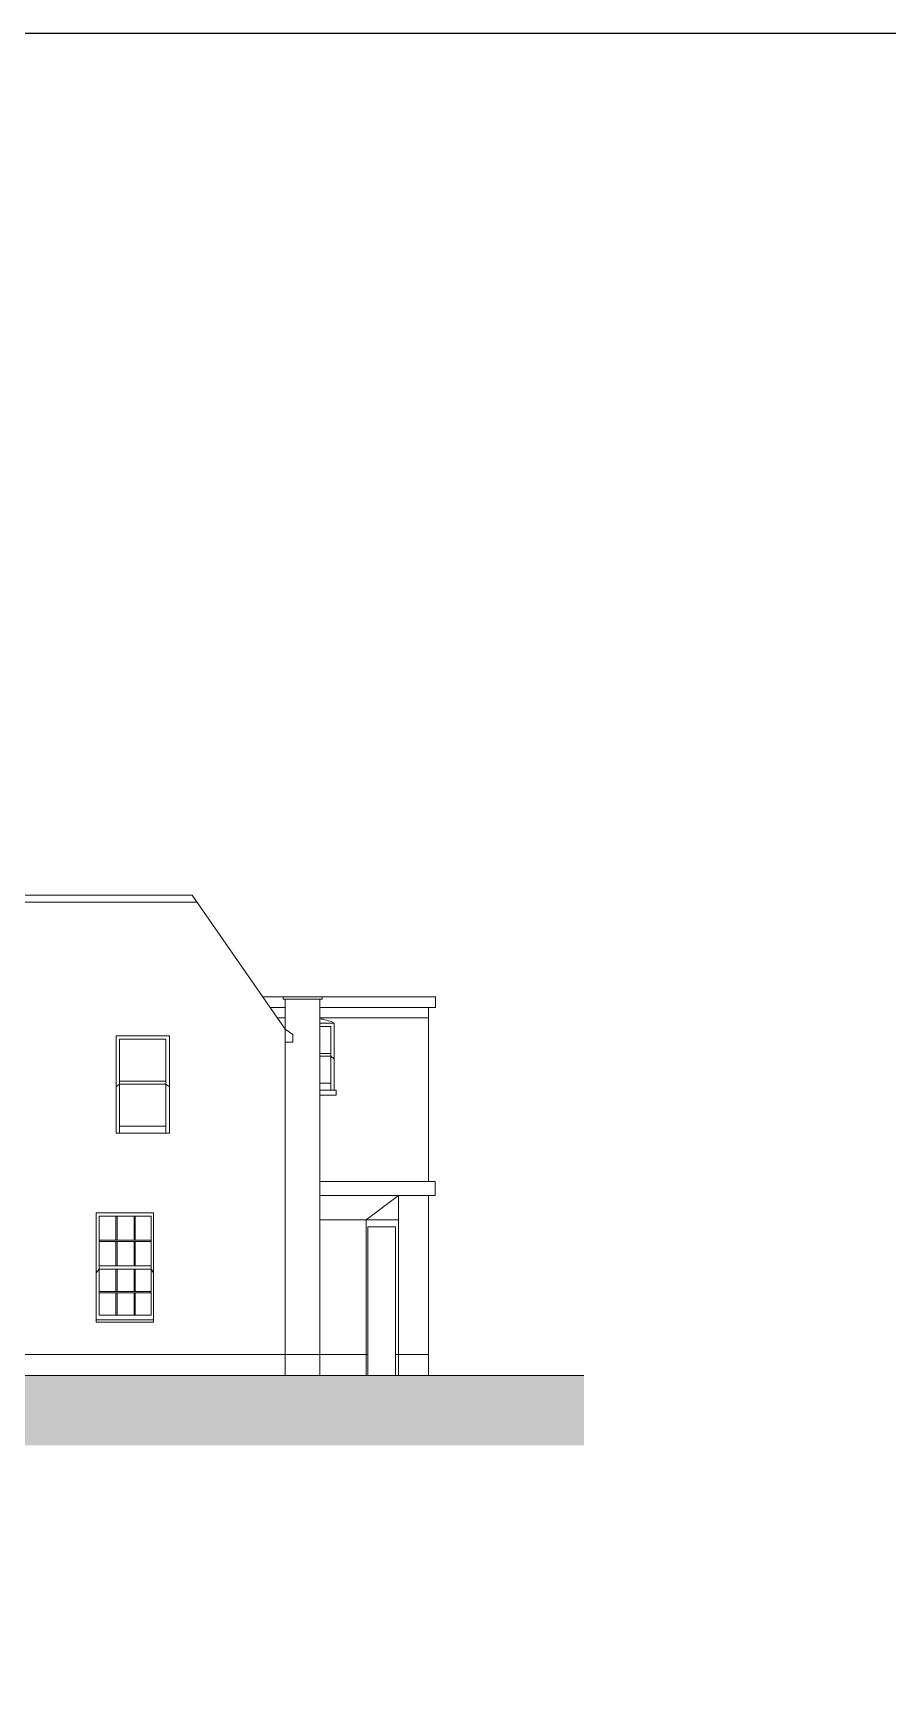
# Model space of a CAD drawing. Header units: millimetres. Extents: x -5841 to 140562, y 1006 to 102310.
# Drawn here: x 81146 to 93367, y 78721 to 102310 of the extents above; entities that cross this region are included whole.
import ezdxf

# ---------------------------------------------------------------- set-up
doc = ezdxf.new("R2010")
doc.units = ezdxf.units.MM
doc.header["$LTSCALE"] = 10
doc.layers.add('CONCEPT HOUSE', color=7, linetype='Continuous')
doc.layers.add('PDF17_0', color=7, linetype='Continuous')
doc.layers.add('PDF17_KD - WALL - LOADBEARING', color=7, linetype='Continuous', true_color=0x939598)

msp = doc.modelspace()

# ---------------------------------------------------------------- linework, layer by layer
at = {"layer": 'CONCEPT HOUSE', "color": 0, "ltscale": 10, "true_color": 0xf8d731}
msp.add_lwpolyline([(-5841.47283, 102310.01352), (128074.23084, 102310.01352), (128074.23084, 53269.17531), (-5841.47283, 53269.17531)], close=True, dxfattribs=at)
at = {"layer": 'PDF17_0', "lineweight": 0}
for p, q in [((78972.35029, 89991.28297), (83419.49599, 89991.28297)), ((83419.49599, 89991.28297), (84748.0262, 88076.45305)), ((84748.0262, 88076.45305), (84748.0262, 83130.32887))]:
    msp.add_line(p, q, dxfattribs=at)
for points in [[(78897.50352, 89891.48727), (83488.10553, 89891.48727)], [(84429.92741, 88538.00814), (86800.07519, 88538.00814), (86899.87089, 88538.00814), (86899.87089, 88388.3146), (85247.00468, 88388.3146)], [(85247.00468, 88506.82199), (85278.19083, 88506.82199), (85278.19083, 88538.00814), (84748.0262, 88538.00814), (84723.07727, 88538.00814), (84723.07727, 88506.82199), (84748.0262, 88506.82199)], [(85247.00468, 83130.32887), (85247.00468, 88506.82199), (84748.0262, 88506.82199), (84748.0262, 88057.74136)], [(84748.0262, 88388.3146), (84529.72311, 88388.3146)], [(84635.75604, 88238.62106), (84748.0262, 88238.62106)], [(86800.07519, 88388.3146), (86800.07519, 85899.65943), (85247.00468, 85899.65943)], [(85247.00468, 88238.62106), (86800.07519, 88238.62106)], [(85402.93545, 87203.24071), (85402.93545, 88113.87644), (85247.00468, 88113.87644)], [(82334.2178, 87845.6755), (82334.2178, 86591.99207)], [(82384.11565, 86591.99207), (82384.11565, 87932.99674), (83045.26213, 87932.99674), (83045.26213, 86591.99207)], [(83095.15998, 87982.89459), (82396.59011, 87982.89459)], [(82396.59011, 86591.99207), (83095.15998, 86591.99207), (83095.15998, 87845.6755)], [(85247.00468, 87727.16811), (85402.93545, 87727.16811)], [(85247.00468, 87689.74473), (85402.93545, 87689.74473), (85452.8333, 87646.08411)], [(82334.2178, 87253.13856), (82384.11565, 87290.56194), (83045.26213, 87290.56194), (83095.15998, 87253.13856)], [(82384.11565, 87334.22256), (83045.26213, 87334.22256)], [(85402.93545, 87303.03641), (85247.00468, 87303.03641)], [(85247.00468, 87203.24071), (85477.78222, 87203.24071), (85477.78222, 87134.63117), (85247.00468, 87134.63117)], [(83045.26213, 86691.78777), (82384.11565, 86691.78777)], [(86800.07519, 85700.06804), (86893.63366, 85700.06804), (86893.63366, 85899.65943), (86800.07519, 85899.65943)], [(64102.7916, 83729.10305), (64102.7916, 83130.32887), (86800.07519, 83130.32887), (86800.07519, 85700.06804), (85247.00468, 85700.06804)], [(86369.70625, 85350.7831), (85908.15116, 85350.7831), (86369.70625, 85700.06804), (86369.70625, 83130.32887)], [(82047.30517, 84059.67629), (82047.30517, 85450.5788), (82047.30517, 83903.74551)], [(82047.30517, 83922.45721), (82870.61967, 83922.45721), (82047.30517, 83922.45721), (82047.30517, 83891.27105), (82870.61967, 83891.27105), (82870.61967, 83922.45721), (82870.61967, 85450.5788), (82047.30517, 85450.5788)], [(82090.96579, 84789.43232), (82090.96579, 85406.91818)], [(82327.98057, 85406.91818), (82327.98057, 85063.87048)], [(82346.69226, 85406.91818), (82346.69226, 85063.87048)], [(82589.94427, 85406.91818), (82589.94427, 85063.87048)], [(82608.65596, 85406.91818), (82608.65596, 85063.87048)], [(85247.00468, 85350.7831), (85908.15116, 85350.7831), (85908.15116, 83130.32887)], [(82090.96579, 85063.87048), (82833.19628, 85063.87048)], [(82090.96579, 85045.15879), (82833.19628, 85045.15879)], [(82327.98057, 85045.15879), (82327.98057, 84695.87385)], [(82346.69226, 85045.15879), (82346.69226, 84695.87385)], [(82589.94427, 85045.15879), (82589.94427, 84695.87385)], [(82608.65596, 85045.15879), (82608.65596, 84695.87385)], [(82090.96579, 84695.87385), (82833.19628, 84695.87385)], [(82047.30517, 84596.07815), (82090.96579, 84645.976), (82833.19628, 84645.976), (82870.61967, 84596.07815)], [(82327.98057, 84645.976), (82327.98057, 84327.87722)], [(82346.69226, 84645.976), (82346.69226, 84327.87722)], [(82589.94427, 84645.976), (82589.94427, 84327.87722)], [(82608.65596, 84645.976), (82608.65596, 84327.87722)], [(82090.96579, 84327.87722), (82833.19628, 84327.87722)], [(82090.96579, 84309.16553), (82833.19628, 84309.16553)], [(82327.98057, 84309.16553), (82327.98057, 83991.06675)], [(82346.69226, 84309.16553), (82346.69226, 83991.06675)], [(82589.94427, 84309.16553), (82589.94427, 83991.06675)], [(82608.65596, 84309.16553), (82608.65596, 83991.06675)], [(80088.81464, 83429.71596), (85933.10008, 83429.71596)], [(86326.04564, 83429.71596), (86800.07519, 83429.71596)], [(87217.96967, 83130.32887), (89020.52943, 83130.32887), (62306.46907, 83130.32887)]]:
    msp.add_lwpolyline(points, dxfattribs=at)
for points in [[(84748.0262, 88076.45305), (84860.29635, 88001.60628), (84860.29635, 87889.33612), (84748.0262, 87889.33612)], [(85247.00468, 88163.77428), (85452.8333, 88163.77428), (85452.8333, 87203.24071), (85247.00468, 87203.24071), (85452.8333, 87203.24071), (85452.8333, 88163.77428)], [(82334.2178, 86591.99207), (83095.15998, 86591.99207), (83095.15998, 87982.89459), (82334.2178, 87982.89459)], [(82833.19628, 83991.06675), (82090.96579, 83991.06675), (82090.96579, 85406.91818), (82833.19628, 85406.91818)], [(85933.10008, 85250.98741), (86326.04564, 85250.98741), (86326.04564, 83130.32887), (85933.10008, 83130.32887)]]:
    msp.add_lwpolyline(points, close=True, dxfattribs=at)
at = {"layer": 'PDF17_0', "color": 1, "lineweight": 0}
msp.add_lwpolyline([(82714.68889, 86591.99207), (82683.50274, 86591.99207)], dxfattribs=at)
at = {"layer": 'PDF17_0', "lineweight": 0}
msp.add_arc((85167.56681, 87558.79971), 670.50361, 65.802620307, 83.583962052, dxfattribs=at)
at = {"layer": 'PDF17_KD - WALL - LOADBEARING', "color": 0, "true_color": 0xafd9aa, "transparency": 33554559}
for points in [[(89020.52943, 83130.32887), (62306.46907, 83130.32887), (89020.52943, 82132.37191)], [(62306.46907, 83130.32887), (89020.52943, 82132.37191), (62306.46907, 82132.37191)]]:
    msp.add_solid(points, dxfattribs=at)

doc.saveas('drawing.dxf')
